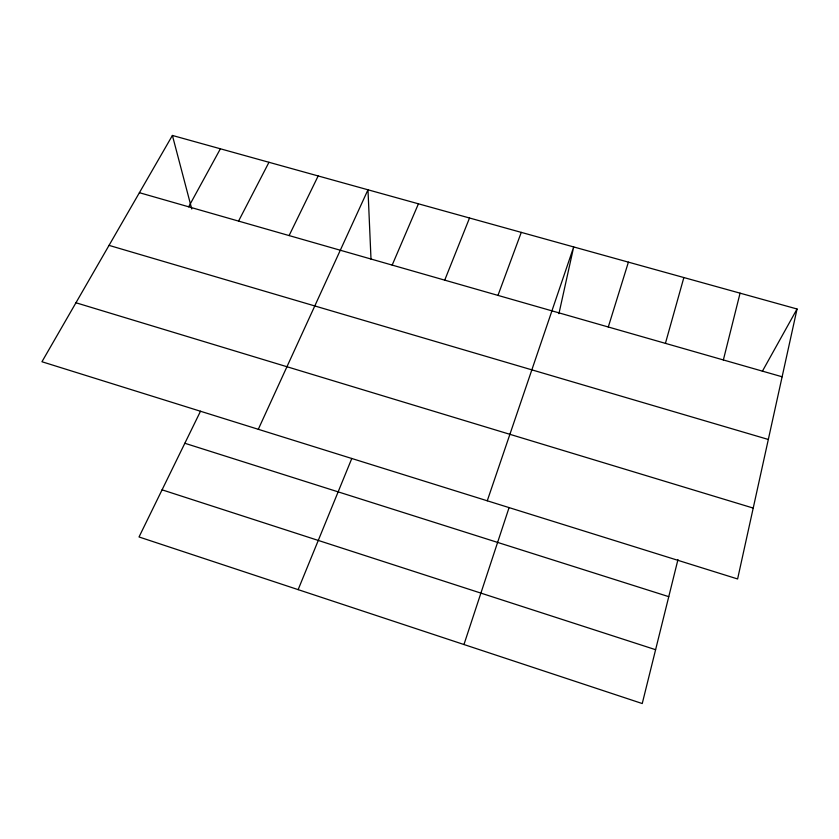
<?xml version="1.0" encoding="UTF-8"?>
<svg xmlns="http://www.w3.org/2000/svg" width="839" height="839" viewBox="0 0 839 839"><rect width="100%" height="100%" fill="white"/><g stroke="black" fill="none" stroke-linecap="round" stroke-linejoin="round"><path stroke-width="1.26" d="M558.921 313.702L573.687 246.939L487.27 500.789M797.05 308.993L737.607 578.962L41.95 361.745L172.404 135.457L797.05 308.993L762.357 371.289M677.964 559.592L642.244 703.543L139.022 536.97L200.521 411.204M723.365 359.952L740.071 293.168M665.421 343.361L683.858 277.552M608.285 327L628.401 262.146M463.957 644.53L509.095 507.553M497.967 295.401L521.271 232.382M444.722 280.153L469.525 218.004M298.139 589.639L351.814 458.44M392.17 265.103L418.43 203.814M258.297 429.295L367.985 189.792L371.006 259.199M289.098 235.581L318.17 175.959M238.559 221.097L268.973 162.284M188.67 206.814L220.395 148.786M139.4 192.697L782.126 376.784M109.039 245.376L768.325 439.468M75.95 302.764L753.212 508.077M184.842 443.265L668.767 596.665M162.074 489.829L655.605 649.701M172.404 135.457L191.753 208.984"/></g></svg>
